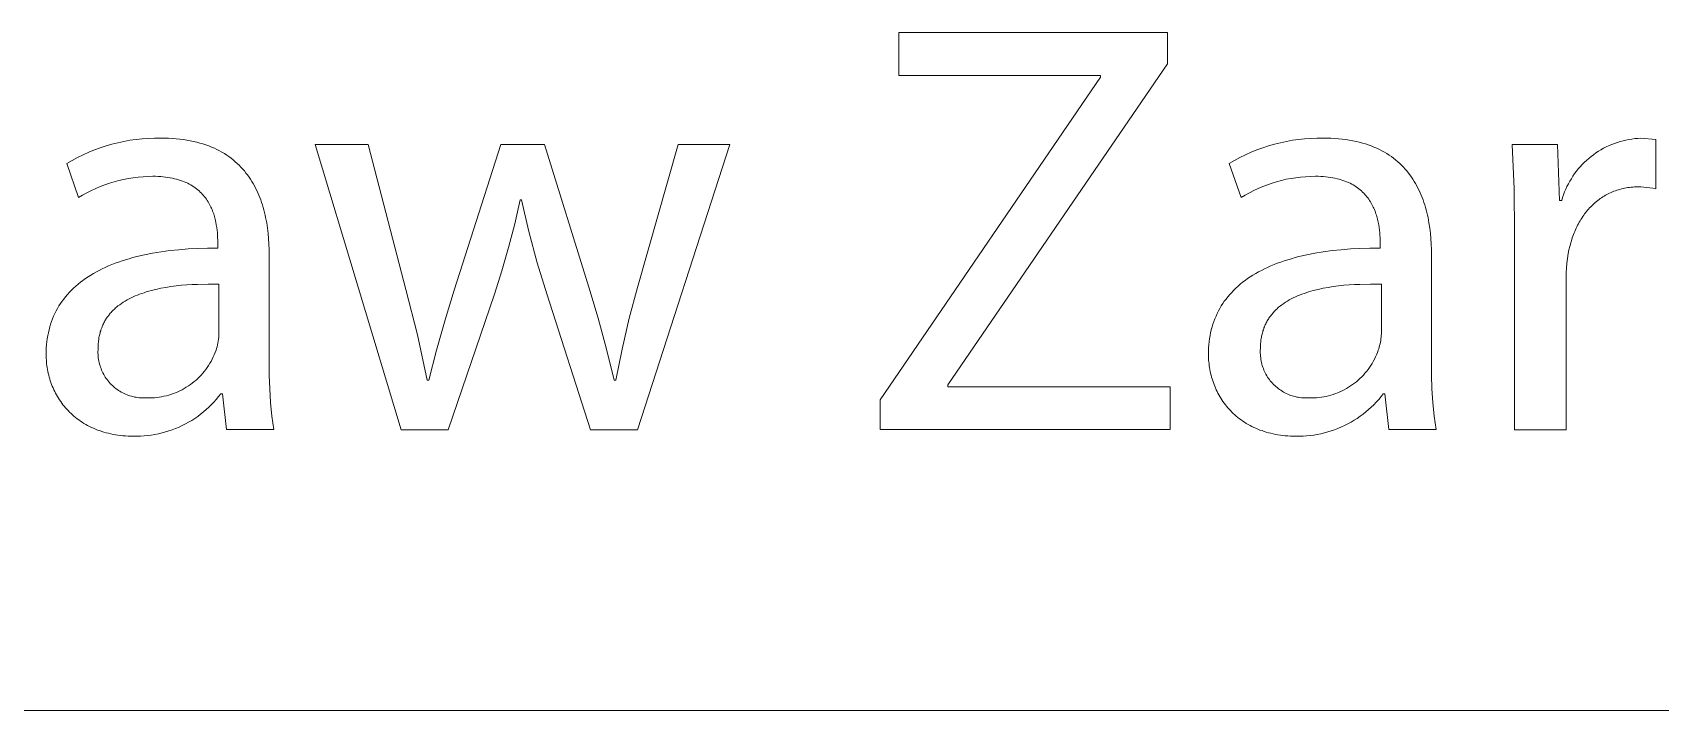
# Model space of a CAD drawing. Header units: millimetres. Extents: x 0 to 4468, y 0 to 3122.
# Drawn here: x 3651.7 to 3775.1, y 0 to 51.4 of the extents above; entities that cross this region are included whole.
import ezdxf

# ---------------------------------------------------------------- set-up
doc = ezdxf.new("R2010")
doc.units = ezdxf.units.MM
doc.header["$MEASUREMENT"] = 0
doc.layers.add('Domyślny', color=7, linetype='Continuous', true_color=0x000000)

msp = doc.modelspace()

# ---------------------------------------------------------------- linework, layer by layer
at = {"layer": 'Domyślny', "color": 18, "lineweight": 15, "true_color": 0x000000}
for p, q in [((3717.36, 48.18), (3717.36, 51.44)), ((3717.36, 51.44), (3737.72, 51.44)), ((3737.72, 51.44), (3737.72, 49.07)), ((3732.66, 48.18), (3717.36, 48.18)), ((3737.72, 49.07), (3721.08, 24.7)), ((3732.66, 48.05), (3732.66, 48.18)), ((3715.93, 23.57), (3732.66, 48.05)), ((3658.58, 43.18), (3659.04, 43.26)), ((3659.04, 43.26), (3659.5, 43.33)), ((3659.5, 43.33), (3659.96, 43.38)), ((3659.96, 43.38), (3660.42, 43.41)), ((3660.42, 43.41), (3660.89, 43.43)), ((3660.89, 43.43), (3661.36, 43.43)), ((3661.36, 43.43), (3661.66, 43.43)), ((3661.66, 43.43), (3661.96, 43.42)), ((3661.96, 43.42), (3662.25, 43.4)), ((3662.25, 43.4), (3662.54, 43.38)), ((3662.54, 43.38), (3662.82, 43.35)), ((3662.82, 43.35), (3663.09, 43.32)), ((3663.09, 43.32), (3663.35, 43.28)), ((3663.35, 43.28), (3663.61, 43.23)), ((3663.61, 43.23), (3663.86, 43.18)), ((3746.75, 43.18), (3747.2, 43.26)), ((3747.2, 43.26), (3747.67, 43.33)), ((3747.67, 43.33), (3748.13, 43.38)), ((3748.13, 43.38), (3748.6, 43.41)), ((3748.6, 43.41), (3749.06, 43.43)), ((3749.06, 43.43), (3749.53, 43.43)), ((3749.53, 43.43), (3749.83, 43.43)), ((3749.83, 43.43), (3750.13, 43.42)), ((3750.13, 43.42), (3750.42, 43.4)), ((3750.42, 43.4), (3750.71, 43.38)), ((3750.71, 43.38), (3750.99, 43.35)), ((3750.99, 43.35), (3751.26, 43.32)), ((3751.26, 43.32), (3751.52, 43.28)), ((3751.52, 43.28), (3751.78, 43.23)), ((3751.78, 43.23), (3752.03, 43.18)), ((3772.07, 43.17), (3772.28, 43.23)), ((3772.28, 43.23), (3772.5, 43.28)), ((3772.5, 43.28), (3772.73, 43.33)), ((3772.73, 43.33), (3772.95, 43.36)), ((3772.95, 43.36), (3773.18, 43.39)), ((3773.18, 43.39), (3773.4, 43.41)), ((3773.4, 43.41), (3773.63, 43.43)), ((3773.63, 43.43), (3774.76, 43.31)), ((3774.76, 43.31), (3774.76, 39.59)), ((3655.07, 41.96), (3655.49, 42.17)), ((3655.49, 42.17), (3655.91, 42.36)), ((3655.91, 42.36), (3656.35, 42.53)), ((3656.35, 42.53), (3656.78, 42.69)), ((3656.78, 42.69), (3657.23, 42.84)), ((3657.23, 42.84), (3657.67, 42.97)), ((3657.67, 42.97), (3658.12, 43.08)), ((3658.12, 43.08), (3658.58, 43.18)), ((3663.86, 43.18), (3664.11, 43.12)), ((3664.11, 43.12), (3664.34, 43.05)), ((3664.34, 43.05), (3664.57, 42.99)), ((3664.57, 42.99), (3664.8, 42.91)), ((3664.8, 42.91), (3665.02, 42.83)), ((3665.02, 42.83), (3665.23, 42.75)), ((3665.23, 42.75), (3665.44, 42.66)), ((3665.44, 42.66), (3665.64, 42.56)), ((3665.64, 42.56), (3665.83, 42.46)), ((3665.83, 42.46), (3666.02, 42.36)), ((3666.02, 42.36), (3666.2, 42.25)), ((3666.2, 42.25), (3666.38, 42.14)), ((3666.38, 42.14), (3666.55, 42.02)), ((3666.55, 42.02), (3666.71, 41.9)), ((3679.61, 21.3), (3673.08, 42.95)), ((3673.08, 42.95), (3677.11, 42.95)), ((3677.11, 42.95), (3679.96, 31.94)), ((3683.64, 31.9), (3687.17, 42.95)), ((3687.17, 42.95), (3690.47, 42.95)), ((3690.47, 42.95), (3693.83, 32.11)), ((3697.54, 32.09), (3700.63, 42.95)), ((3704.53, 42.95), (3697.54, 21.3)), ((3700.63, 42.95), (3704.53, 42.95)), ((3743.23, 41.96), (3743.65, 42.17)), ((3743.65, 42.17), (3744.08, 42.36)), ((3744.08, 42.36), (3744.51, 42.53)), ((3744.51, 42.53), (3744.95, 42.69)), ((3744.95, 42.69), (3745.39, 42.84)), ((3745.39, 42.84), (3745.84, 42.97)), ((3745.84, 42.97), (3746.29, 43.08)), ((3746.29, 43.08), (3746.75, 43.18)), ((3752.03, 43.18), (3752.27, 43.12)), ((3752.27, 43.12), (3752.51, 43.05)), ((3752.51, 43.05), (3752.74, 42.99)), ((3752.74, 42.99), (3752.96, 42.91)), ((3752.96, 42.91), (3753.18, 42.83)), ((3753.18, 42.83), (3753.39, 42.75)), ((3753.39, 42.75), (3753.6, 42.66)), ((3753.6, 42.66), (3753.8, 42.56)), ((3753.8, 42.56), (3753.99, 42.46)), ((3753.99, 42.46), (3754.18, 42.36)), ((3754.18, 42.36), (3754.36, 42.25)), ((3754.36, 42.25), (3754.54, 42.14)), ((3754.54, 42.14), (3754.71, 42.02)), ((3754.71, 42.02), (3754.87, 41.9)), ((3764.02, 39.57), (3763.88, 42.95)), ((3763.88, 42.95), (3767.32, 42.95)), ((3767.32, 42.95), (3767.47, 38.7)), ((3769.69, 41.89), (3769.86, 42.03)), ((3769.86, 42.03), (3770.04, 42.17)), ((3770.04, 42.17), (3770.23, 42.3)), ((3770.23, 42.3), (3770.42, 42.43)), ((3770.42, 42.43), (3770.61, 42.54)), ((3770.61, 42.54), (3770.81, 42.66)), ((3770.81, 42.66), (3771.01, 42.76)), ((3771.01, 42.76), (3771.22, 42.86)), ((3771.22, 42.86), (3771.42, 42.95)), ((3771.42, 42.95), (3771.64, 43.03)), ((3771.64, 43.03), (3771.85, 43.1)), ((3771.85, 43.1), (3772.07, 43.17)), ((3654.26, 41.51), (3654.66, 41.74)), ((3655.14, 38.91), (3654.26, 41.51)), ((3654.66, 41.74), (3655.07, 41.96)), ((3666.71, 41.9), (3666.87, 41.77)), ((3666.87, 41.77), (3667.03, 41.64)), ((3667.03, 41.64), (3667.18, 41.51)), ((3667.18, 41.51), (3667.32, 41.37)), ((3667.32, 41.37), (3667.46, 41.23)), ((3667.46, 41.23), (3667.59, 41.08)), ((3667.59, 41.08), (3667.72, 40.94)), ((3667.72, 40.94), (3667.84, 40.78)), ((3667.84, 40.78), (3667.96, 40.63)), ((3742.42, 41.51), (3742.82, 41.74)), ((3743.31, 38.91), (3742.42, 41.51)), ((3742.82, 41.74), (3743.23, 41.96)), ((3754.87, 41.9), (3755.03, 41.77)), ((3755.03, 41.77), (3755.19, 41.64)), ((3755.19, 41.64), (3755.34, 41.51)), ((3755.34, 41.51), (3755.48, 41.37)), ((3755.48, 41.37), (3755.62, 41.23)), ((3755.62, 41.23), (3755.75, 41.08)), ((3755.75, 41.08), (3755.88, 40.94)), ((3755.88, 40.94), (3756, 40.78)), ((3756, 40.78), (3756.12, 40.63)), ((3768.61, 40.73), (3768.75, 40.91)), ((3768.75, 40.91), (3768.89, 41.09)), ((3768.89, 41.09), (3769.04, 41.26)), ((3769.04, 41.26), (3769.19, 41.42)), ((3769.19, 41.42), (3769.35, 41.59)), ((3769.35, 41.59), (3769.52, 41.74)), ((3769.52, 41.74), (3769.69, 41.89)), ((3656.45, 39.6), (3656.11, 39.45)), ((3656.79, 39.75), (3656.45, 39.6)), ((3657.14, 39.88), (3656.79, 39.75)), ((3657.49, 40), (3657.14, 39.88)), ((3657.84, 40.11), (3657.49, 40)), ((3658.2, 40.21), (3657.84, 40.11)), ((3658.56, 40.29), (3658.2, 40.21)), ((3658.93, 40.36), (3658.56, 40.29)), ((3659.29, 40.42), (3658.93, 40.36)), ((3659.66, 40.47), (3659.29, 40.42)), ((3660.03, 40.5), (3659.66, 40.47)), ((3660.4, 40.52), (3660.03, 40.5)), ((3660.78, 40.53), (3660.4, 40.52)), ((3660.98, 40.53), (3660.78, 40.53)), ((3661.18, 40.52), (3660.98, 40.53)), ((3661.37, 40.51), (3661.18, 40.52)), ((3661.56, 40.49), (3661.37, 40.51)), ((3661.74, 40.47), (3661.56, 40.49)), ((3661.92, 40.45), (3661.74, 40.47)), ((3662.09, 40.42), (3661.92, 40.45)), ((3662.26, 40.39), (3662.09, 40.42)), ((3662.42, 40.35), (3662.26, 40.39)), ((3662.58, 40.31), (3662.42, 40.35)), ((3662.73, 40.27), (3662.58, 40.31)), ((3662.88, 40.22), (3662.73, 40.27)), ((3663.02, 40.17), (3662.88, 40.22)), ((3663.16, 40.12), (3663.02, 40.17)), ((3663.29, 40.06), (3663.16, 40.12)), ((3663.42, 40), (3663.29, 40.06)), ((3663.54, 39.94), (3663.42, 40)), ((3663.66, 39.87), (3663.54, 39.94)), ((3663.77, 39.8), (3663.66, 39.87)), ((3663.88, 39.73), (3663.77, 39.8)), ((3663.99, 39.66), (3663.88, 39.73)), ((3664.09, 39.58), (3663.99, 39.66)), ((3664.19, 39.5), (3664.09, 39.58)), ((3667.96, 40.63), (3668.07, 40.47)), ((3668.07, 40.47), (3668.18, 40.31)), ((3668.18, 40.31), (3668.29, 40.14)), ((3668.29, 40.14), (3668.38, 39.98)), ((3668.38, 39.98), (3668.48, 39.81)), ((3668.48, 39.81), (3668.57, 39.63)), ((3668.57, 39.63), (3668.65, 39.46)), ((3744.62, 39.61), (3744.28, 39.45)), ((3744.96, 39.75), (3744.62, 39.61)), ((3745.31, 39.88), (3744.96, 39.75)), ((3745.66, 40.01), (3745.31, 39.88)), ((3746.01, 40.11), (3745.66, 40.01)), ((3746.37, 40.21), (3746.01, 40.11)), ((3746.73, 40.3), (3746.37, 40.21)), ((3747.1, 40.37), (3746.73, 40.3)), ((3747.47, 40.42), (3747.1, 40.37)), ((3747.83, 40.47), (3747.47, 40.42)), ((3748.2, 40.5), (3747.83, 40.47)), ((3748.58, 40.52), (3748.2, 40.5)), ((3748.95, 40.53), (3748.58, 40.52)), ((3749.15, 40.53), (3748.95, 40.53)), ((3749.35, 40.52), (3749.15, 40.53)), ((3749.54, 40.51), (3749.35, 40.52)), ((3749.73, 40.49), (3749.54, 40.51)), ((3749.91, 40.47), (3749.73, 40.49)), ((3750.09, 40.45), (3749.91, 40.47)), ((3750.26, 40.42), (3750.09, 40.45)), ((3750.43, 40.39), (3750.26, 40.42)), ((3750.59, 40.35), (3750.43, 40.39)), ((3750.74, 40.31), (3750.59, 40.35)), ((3750.9, 40.27), (3750.74, 40.31)), ((3751.04, 40.22), (3750.9, 40.27)), ((3751.18, 40.17), (3751.04, 40.22)), ((3751.32, 40.12), (3751.18, 40.17)), ((3751.45, 40.06), (3751.32, 40.12)), ((3751.58, 40), (3751.45, 40.06)), ((3751.7, 39.94), (3751.58, 40)), ((3751.82, 39.87), (3751.7, 39.94)), ((3751.93, 39.8), (3751.82, 39.87)), ((3752.04, 39.73), (3751.93, 39.8)), ((3752.15, 39.66), (3752.04, 39.73)), ((3752.25, 39.58), (3752.15, 39.66)), ((3752.35, 39.5), (3752.25, 39.58)), ((3756.12, 40.63), (3756.23, 40.47)), ((3756.23, 40.47), (3756.34, 40.31)), ((3756.34, 40.31), (3756.44, 40.14)), ((3756.44, 40.14), (3756.54, 39.98)), ((3756.54, 39.98), (3756.64, 39.81)), ((3756.64, 39.81), (3756.73, 39.63)), ((3756.73, 39.63), (3756.81, 39.46)), ((3764.06, 36.18), (3764.02, 39.57)), ((3767.85, 39.34), (3767.94, 39.55)), ((3767.94, 39.55), (3768.03, 39.76)), ((3768.03, 39.76), (3768.14, 39.96)), ((3768.14, 39.96), (3768.24, 40.16)), ((3768.24, 40.16), (3768.36, 40.35)), ((3768.36, 40.35), (3768.48, 40.54)), ((3768.48, 40.54), (3768.61, 40.73)), ((3771.93, 39.51), (3771.82, 39.47)), ((3772.05, 39.54), (3771.93, 39.51)), ((3772.16, 39.57), (3772.05, 39.54)), ((3772.28, 39.6), (3772.16, 39.57)), ((3772.4, 39.63), (3772.28, 39.6)), ((3772.52, 39.65), (3772.4, 39.63)), ((3772.64, 39.67), (3772.52, 39.65)), ((3772.77, 39.69), (3772.64, 39.67)), ((3772.89, 39.7), (3772.77, 39.69)), ((3773.02, 39.71), (3772.89, 39.7)), ((3773.15, 39.72), (3773.02, 39.71)), ((3773.27, 39.72), (3773.15, 39.72)), ((3773.4, 39.72), (3773.27, 39.72)), ((3773.63, 39.72), (3773.4, 39.72)), ((3773.86, 39.71), (3773.63, 39.72)), ((3774.08, 39.69), (3773.86, 39.71)), ((3774.31, 39.66), (3774.08, 39.69)), ((3774.53, 39.63), (3774.31, 39.66)), ((3774.76, 39.59), (3774.53, 39.63)), ((3655.45, 39.1), (3655.14, 38.91)), ((3655.78, 39.28), (3655.45, 39.1)), ((3656.11, 39.45), (3655.78, 39.28)), ((3664.28, 39.42), (3664.19, 39.5)), ((3664.37, 39.33), (3664.28, 39.42)), ((3664.46, 39.25), (3664.37, 39.33)), ((3664.54, 39.16), (3664.46, 39.25)), ((3664.62, 39.07), (3664.54, 39.16)), ((3664.7, 38.98), (3664.62, 39.07)), ((3664.77, 38.89), (3664.7, 38.98)), ((3664.84, 38.79), (3664.77, 38.89)), ((3664.9, 38.7), (3664.84, 38.79)), ((3664.96, 38.6), (3664.9, 38.7)), ((3665.02, 38.5), (3664.96, 38.6)), ((3665.08, 38.4), (3665.02, 38.5)), ((3665.13, 38.3), (3665.08, 38.4)), ((3665.18, 38.2), (3665.13, 38.3)), ((3668.65, 39.46), (3668.74, 39.28)), ((3668.74, 39.28), (3668.81, 39.1)), ((3668.81, 39.1), (3668.89, 38.92)), ((3668.89, 38.92), (3668.96, 38.74)), ((3668.96, 38.74), (3669.02, 38.55)), ((3669.02, 38.55), (3669.08, 38.36)), ((3669.08, 38.36), (3669.14, 38.17)), ((3688.64, 38.74), (3688.23, 36.93)), ((3688.73, 38.74), (3688.64, 38.74)), ((3689.29, 36.34), (3688.73, 38.74)), ((3743.63, 39.1), (3743.31, 38.91)), ((3743.95, 39.28), (3743.63, 39.1)), ((3744.28, 39.45), (3743.95, 39.28)), ((3752.44, 39.42), (3752.35, 39.5)), ((3752.53, 39.33), (3752.44, 39.42)), ((3752.62, 39.25), (3752.53, 39.33)), ((3752.7, 39.16), (3752.62, 39.25)), ((3752.78, 39.07), (3752.7, 39.16)), ((3752.85, 38.98), (3752.78, 39.07)), ((3752.93, 38.89), (3752.85, 38.98)), ((3752.99, 38.79), (3752.93, 38.89)), ((3753.06, 38.7), (3752.99, 38.79)), ((3753.12, 38.6), (3753.06, 38.7)), ((3753.18, 38.5), (3753.12, 38.6)), ((3753.24, 38.4), (3753.18, 38.5)), ((3753.29, 38.3), (3753.24, 38.4)), ((3753.34, 38.2), (3753.29, 38.3)), ((3756.81, 39.46), (3756.89, 39.28)), ((3756.89, 39.28), (3756.97, 39.1)), ((3756.97, 39.1), (3757.04, 38.92)), ((3757.04, 38.92), (3757.11, 38.74)), ((3757.11, 38.74), (3757.18, 38.55)), ((3757.18, 38.55), (3757.24, 38.36)), ((3757.24, 38.36), (3757.3, 38.17)), ((3767.47, 38.7), (3767.63, 38.7)), ((3767.63, 38.7), (3767.7, 38.91)), ((3767.7, 38.91), (3767.77, 39.13)), ((3767.77, 39.13), (3767.85, 39.34)), ((3769.92, 38.3), (3769.84, 38.22)), ((3770.01, 38.39), (3769.92, 38.3)), ((3770.09, 38.47), (3770.01, 38.39)), ((3770.18, 38.55), (3770.09, 38.47)), ((3770.27, 38.62), (3770.18, 38.55)), ((3770.37, 38.7), (3770.27, 38.62)), ((3770.46, 38.77), (3770.37, 38.7)), ((3770.55, 38.84), (3770.46, 38.77)), ((3770.65, 38.9), (3770.55, 38.84)), ((3770.75, 38.97), (3770.65, 38.9)), ((3770.85, 39.03), (3770.75, 38.97)), ((3770.95, 39.09), (3770.85, 39.03)), ((3771.05, 39.15), (3770.95, 39.09)), ((3771.16, 39.2), (3771.05, 39.15)), ((3771.26, 39.25), (3771.16, 39.2)), ((3771.37, 39.3), (3771.26, 39.25)), ((3771.48, 39.35), (3771.37, 39.3)), ((3771.59, 39.39), (3771.48, 39.35)), ((3771.7, 39.44), (3771.59, 39.39)), ((3771.82, 39.47), (3771.7, 39.44)), ((3665.23, 38.1), (3665.18, 38.2)), ((3665.27, 38), (3665.23, 38.1)), ((3665.31, 37.89), (3665.27, 38)), ((3665.35, 37.79), (3665.31, 37.89)), ((3665.39, 37.69), (3665.35, 37.79)), ((3665.42, 37.58), (3665.39, 37.69)), ((3665.45, 37.48), (3665.42, 37.58)), ((3665.48, 37.37), (3665.45, 37.48)), ((3665.51, 37.27), (3665.48, 37.37)), ((3665.53, 37.16), (3665.51, 37.27)), ((3665.55, 37.06), (3665.53, 37.16)), ((3665.59, 36.85), (3665.55, 37.06)), ((3669.14, 38.17), (3669.19, 37.98)), ((3669.19, 37.98), (3669.24, 37.79)), ((3669.24, 37.79), (3669.29, 37.59)), ((3669.29, 37.59), (3669.33, 37.4)), ((3669.33, 37.4), (3669.37, 37.2)), ((3669.37, 37.2), (3669.41, 37)), ((3753.38, 38.1), (3753.34, 38.2)), ((3753.43, 38), (3753.38, 38.1)), ((3753.47, 37.89), (3753.43, 38)), ((3753.51, 37.79), (3753.47, 37.89)), ((3753.54, 37.69), (3753.51, 37.79)), ((3753.58, 37.58), (3753.54, 37.69)), ((3753.61, 37.48), (3753.58, 37.58)), ((3753.64, 37.37), (3753.61, 37.48)), ((3753.66, 37.27), (3753.64, 37.37)), ((3753.69, 37.16), (3753.66, 37.27)), ((3753.71, 37.06), (3753.69, 37.16)), ((3753.75, 36.85), (3753.71, 37.06)), ((3757.3, 38.17), (3757.35, 37.98)), ((3757.35, 37.98), (3757.4, 37.79)), ((3757.4, 37.79), (3757.45, 37.59)), ((3757.45, 37.59), (3757.49, 37.4)), ((3757.49, 37.4), (3757.53, 37.2)), ((3757.53, 37.2), (3757.56, 37)), ((3768.96, 37.04), (3768.9, 36.93)), ((3769.02, 37.15), (3768.96, 37.04)), ((3769.09, 37.26), (3769.02, 37.15)), ((3769.16, 37.36), (3769.09, 37.26)), ((3769.22, 37.47), (3769.16, 37.36)), ((3769.3, 37.57), (3769.22, 37.47)), ((3769.37, 37.67), (3769.3, 37.57)), ((3769.44, 37.76), (3769.37, 37.67)), ((3769.52, 37.86), (3769.44, 37.76)), ((3769.59, 37.95), (3769.52, 37.86)), ((3769.67, 38.04), (3769.59, 37.95)), ((3769.75, 38.13), (3769.67, 38.04)), ((3769.84, 38.22), (3769.75, 38.13)), ((3665.63, 36.65), (3665.59, 36.85)), ((3665.65, 36.45), (3665.63, 36.65)), ((3665.67, 36.25), (3665.65, 36.45)), ((3665.68, 36.06), (3665.67, 36.25)), ((3665.69, 35.87), (3665.68, 36.06)), ((3665.7, 35.69), (3665.69, 35.87)), ((3669.41, 37), (3669.47, 36.6)), ((3669.47, 36.6), (3669.52, 36.2)), ((3669.52, 36.2), (3669.55, 35.8)), ((3688.23, 36.93), (3687.76, 35.13)), ((3689.93, 33.97), (3689.29, 36.34)), ((3753.78, 36.65), (3753.75, 36.85)), ((3753.81, 36.45), (3753.78, 36.65)), ((3753.83, 36.25), (3753.81, 36.45)), ((3753.84, 36.06), (3753.83, 36.25)), ((3753.85, 35.87), (3753.84, 36.06)), ((3753.86, 35.69), (3753.85, 35.87)), ((3757.56, 37), (3757.62, 36.6)), ((3757.62, 36.6), (3757.67, 36.2)), ((3757.67, 36.2), (3757.71, 35.8)), ((3764.06, 21.3), (3764.06, 36.18)), ((3768.43, 35.86), (3768.39, 35.73)), ((3768.48, 35.98), (3768.43, 35.86)), ((3768.52, 36.11), (3768.48, 35.98)), ((3768.57, 36.23), (3768.52, 36.11)), ((3768.62, 36.35), (3768.57, 36.23)), ((3768.67, 36.47), (3768.62, 36.35)), ((3768.73, 36.59), (3768.67, 36.47)), ((3768.78, 36.7), (3768.73, 36.59)), ((3768.84, 36.82), (3768.78, 36.7)), ((3768.9, 36.93), (3768.84, 36.82)), ((3659.55, 34.44), (3660.14, 34.57)), ((3660.14, 34.57), (3660.76, 34.69)), ((3660.76, 34.69), (3661.4, 34.8)), ((3661.4, 34.8), (3662.06, 34.89)), ((3662.06, 34.89), (3662.74, 34.96)), ((3662.74, 34.96), (3663.45, 35.02)), ((3663.45, 35.02), (3664.18, 35.06)), ((3664.18, 35.06), (3664.93, 35.08)), ((3664.93, 35.08), (3665.7, 35.08)), ((3665.7, 35.52), (3665.7, 35.69)), ((3665.7, 35.08), (3665.7, 35.52)), ((3669.55, 35.8), (3669.58, 35.39)), ((3669.58, 35.39), (3669.59, 34.98)), ((3669.59, 34.98), (3669.6, 34.58)), ((3669.6, 34.58), (3669.6, 26.47)), ((3687.76, 35.13), (3687.24, 33.35)), ((3747.7, 34.44), (3748.3, 34.57)), ((3748.3, 34.57), (3748.91, 34.69)), ((3748.91, 34.69), (3749.55, 34.8)), ((3749.55, 34.8), (3750.21, 34.89)), ((3750.21, 34.89), (3750.9, 34.96)), ((3750.9, 34.96), (3751.6, 35.02)), ((3751.6, 35.02), (3752.33, 35.06)), ((3752.33, 35.06), (3753.08, 35.08)), ((3753.08, 35.08), (3753.86, 35.08)), ((3753.86, 35.52), (3753.86, 35.69)), ((3753.86, 35.08), (3753.86, 35.52)), ((3757.71, 35.8), (3757.74, 35.39)), ((3757.74, 35.39), (3757.75, 34.98)), ((3757.75, 34.98), (3757.76, 34.58)), ((3757.76, 34.58), (3757.76, 26.47)), ((3768.12, 34.66), (3768.07, 34.3)), ((3768.18, 34.94), (3768.12, 34.66)), ((3768.24, 35.21), (3768.18, 34.94)), ((3768.31, 35.47), (3768.24, 35.21)), ((3768.39, 35.73), (3768.31, 35.47)), ((3656.49, 33.28), (3656.71, 33.39)), ((3656.71, 33.39), (3656.94, 33.51)), ((3656.94, 33.51), (3657.17, 33.62)), ((3657.17, 33.62), (3657.41, 33.73)), ((3657.41, 33.73), (3657.66, 33.83)), ((3657.66, 33.83), (3657.91, 33.93)), ((3657.91, 33.93), (3658.17, 34.02)), ((3658.17, 34.02), (3658.44, 34.11)), ((3658.44, 34.11), (3658.71, 34.2)), ((3658.71, 34.2), (3658.98, 34.28)), ((3658.98, 34.28), (3659.26, 34.36)), ((3659.26, 34.36), (3659.55, 34.44)), ((3687.24, 33.35), (3686.68, 31.58)), ((3690.65, 31.61), (3689.93, 33.97)), ((3744.64, 33.28), (3744.86, 33.39)), ((3744.86, 33.39), (3745.09, 33.51)), ((3745.09, 33.51), (3745.32, 33.62)), ((3745.32, 33.62), (3745.56, 33.73)), ((3745.56, 33.73), (3745.81, 33.83)), ((3745.81, 33.83), (3746.06, 33.93)), ((3746.06, 33.93), (3746.32, 34.02)), ((3746.32, 34.02), (3746.59, 34.11)), ((3746.59, 34.11), (3746.86, 34.2)), ((3746.86, 34.2), (3747.13, 34.28)), ((3747.13, 34.28), (3747.41, 34.36)), ((3747.41, 34.36), (3747.7, 34.44)), ((3767.99, 33.57), (3767.97, 33.2)), ((3768.03, 33.94), (3767.99, 33.57)), ((3768.07, 34.3), (3768.03, 33.94)), ((3654.76, 32.04), (3654.93, 32.19)), ((3654.93, 32.19), (3655.1, 32.34)), ((3655.1, 32.34), (3655.28, 32.49)), ((3655.28, 32.49), (3655.47, 32.63)), ((3655.47, 32.63), (3655.66, 32.77)), ((3655.66, 32.77), (3655.86, 32.9)), ((3655.86, 32.9), (3656.06, 33.03)), ((3656.06, 33.03), (3656.27, 33.15)), ((3656.27, 33.15), (3656.49, 33.28)), ((3661.76, 32.1), (3661.38, 32.03)), ((3662.15, 32.16), (3661.76, 32.1)), ((3662.55, 32.21), (3662.15, 32.16)), ((3662.95, 32.26), (3662.55, 32.21)), ((3663.35, 32.29), (3662.95, 32.26)), ((3663.76, 32.32), (3663.35, 32.29)), ((3664.17, 32.33), (3663.76, 32.32)), ((3664.98, 32.35), (3664.17, 32.33)), ((3665.79, 32.35), (3664.98, 32.35)), ((3665.79, 28.58), (3665.79, 32.35)), ((3693.83, 32.11), (3694.54, 29.77)), ((3742.91, 32.04), (3743.08, 32.19)), ((3743.08, 32.19), (3743.25, 32.34)), ((3743.25, 32.34), (3743.43, 32.49)), ((3743.43, 32.49), (3743.62, 32.63)), ((3743.62, 32.63), (3743.81, 32.77)), ((3743.81, 32.77), (3744.01, 32.9)), ((3744.01, 32.9), (3744.21, 33.03)), ((3744.21, 33.03), (3744.42, 33.15)), ((3744.42, 33.15), (3744.64, 33.28)), ((3749.92, 32.1), (3749.53, 32.03)), ((3750.3, 32.16), (3749.92, 32.1)), ((3750.7, 32.21), (3750.3, 32.16)), ((3751.1, 32.26), (3750.7, 32.21)), ((3751.5, 32.29), (3751.1, 32.26)), ((3751.91, 32.32), (3751.5, 32.29)), ((3752.32, 32.33), (3751.91, 32.32)), ((3753.13, 32.35), (3752.32, 32.33)), ((3753.95, 32.35), (3753.13, 32.35)), ((3753.95, 28.58), (3753.95, 32.35)), ((3767.97, 33.2), (3767.96, 32.83)), ((3767.96, 32.83), (3767.96, 21.3)), ((3653.65, 30.69), (3653.77, 30.87)), ((3653.77, 30.87), (3653.89, 31.05)), ((3653.89, 31.05), (3654.02, 31.22)), ((3654.02, 31.22), (3654.15, 31.39)), ((3654.15, 31.39), (3654.3, 31.56)), ((3654.3, 31.56), (3654.44, 31.72)), ((3654.44, 31.72), (3654.6, 31.88)), ((3654.6, 31.88), (3654.76, 32.04)), ((3658.39, 30.88), (3658.26, 30.79)), ((3658.53, 30.98), (3658.39, 30.88)), ((3658.67, 31.06), (3658.53, 30.98)), ((3658.82, 31.15), (3658.67, 31.06)), ((3658.97, 31.23), (3658.82, 31.15)), ((3659.12, 31.31), (3658.97, 31.23)), ((3659.28, 31.38), (3659.12, 31.31)), ((3659.44, 31.45), (3659.28, 31.38)), ((3659.6, 31.52), (3659.44, 31.45)), ((3659.77, 31.58), (3659.6, 31.52)), ((3659.93, 31.64), (3659.77, 31.58)), ((3660.11, 31.7), (3659.93, 31.64)), ((3660.28, 31.76), (3660.11, 31.7)), ((3660.46, 31.81), (3660.28, 31.76)), ((3660.64, 31.86), (3660.46, 31.81)), ((3661.01, 31.95), (3660.64, 31.86)), ((3661.38, 32.03), (3661.01, 31.95)), ((3679.96, 31.94), (3680.84, 28.51)), ((3682.94, 29.63), (3683.64, 31.9)), ((3686.68, 31.58), (3683.18, 21.3)), ((3693.97, 21.3), (3690.65, 31.61)), ((3696.91, 29.76), (3697.54, 32.09)), ((3741.81, 30.69), (3741.92, 30.87)), ((3741.92, 30.87), (3742.04, 31.05)), ((3742.04, 31.05), (3742.17, 31.22)), ((3742.17, 31.22), (3742.31, 31.39)), ((3742.31, 31.39), (3742.45, 31.56)), ((3742.45, 31.56), (3742.6, 31.72)), ((3742.6, 31.72), (3742.75, 31.88)), ((3742.75, 31.88), (3742.91, 32.04)), ((3746.55, 30.88), (3746.41, 30.79)), ((3746.68, 30.98), (3746.55, 30.88)), ((3746.83, 31.06), (3746.68, 30.98)), ((3746.97, 31.15), (3746.83, 31.06)), ((3747.12, 31.23), (3746.97, 31.15)), ((3747.27, 31.31), (3747.12, 31.23)), ((3747.43, 31.38), (3747.27, 31.31)), ((3747.59, 31.45), (3747.43, 31.38)), ((3747.75, 31.52), (3747.59, 31.45)), ((3747.92, 31.58), (3747.75, 31.52)), ((3748.09, 31.64), (3747.92, 31.58)), ((3748.26, 31.7), (3748.09, 31.64)), ((3748.43, 31.76), (3748.26, 31.7)), ((3748.61, 31.81), (3748.43, 31.76)), ((3748.79, 31.86), (3748.61, 31.81)), ((3749.16, 31.95), (3748.79, 31.86)), ((3749.53, 32.03), (3749.16, 31.95)), ((3653.09, 29.51), (3653.17, 29.72)), ((3653.17, 29.72), (3653.25, 29.92)), ((3653.25, 29.92), (3653.34, 30.12)), ((3653.34, 30.12), (3653.44, 30.31)), ((3653.44, 30.31), (3653.54, 30.5)), ((3653.54, 30.5), (3653.65, 30.69)), ((3657.22, 29.69), (3657.18, 29.63)), ((3657.27, 29.76), (3657.22, 29.69)), ((3657.31, 29.83), (3657.27, 29.76)), ((3657.36, 29.89), (3657.31, 29.83)), ((3657.4, 29.95), (3657.36, 29.89)), ((3657.45, 30.02), (3657.4, 29.95)), ((3657.5, 30.08), (3657.45, 30.02)), ((3657.55, 30.14), (3657.5, 30.08)), ((3657.61, 30.2), (3657.55, 30.14)), ((3657.66, 30.26), (3657.61, 30.2)), ((3657.71, 30.31), (3657.66, 30.26)), ((3657.77, 30.37), (3657.71, 30.31)), ((3657.83, 30.43), (3657.77, 30.37)), ((3657.89, 30.48), (3657.83, 30.43)), ((3657.95, 30.54), (3657.89, 30.48)), ((3658.01, 30.59), (3657.95, 30.54)), ((3658.07, 30.64), (3658.01, 30.59)), ((3658.13, 30.69), (3658.07, 30.64)), ((3658.26, 30.79), (3658.13, 30.69)), ((3694.54, 29.77), (3695.19, 27.42)), ((3696.36, 27.42), (3696.91, 29.76)), ((3741.25, 29.51), (3741.32, 29.72)), ((3741.32, 29.72), (3741.41, 29.92)), ((3741.41, 29.92), (3741.5, 30.12)), ((3741.5, 30.12), (3741.59, 30.31)), ((3741.59, 30.31), (3741.7, 30.5)), ((3741.7, 30.5), (3741.81, 30.69)), ((3745.38, 29.69), (3745.34, 29.63)), ((3745.42, 29.76), (3745.38, 29.69)), ((3745.47, 29.83), (3745.42, 29.76)), ((3745.51, 29.89), (3745.47, 29.83)), ((3745.56, 29.95), (3745.51, 29.89)), ((3745.61, 30.02), (3745.56, 29.95)), ((3745.66, 30.08), (3745.61, 30.02)), ((3745.71, 30.14), (3745.66, 30.08)), ((3745.76, 30.2), (3745.71, 30.14)), ((3745.81, 30.26), (3745.76, 30.2)), ((3745.87, 30.31), (3745.81, 30.26)), ((3745.93, 30.37), (3745.87, 30.31)), ((3745.98, 30.43), (3745.93, 30.37)), ((3746.04, 30.48), (3745.98, 30.43)), ((3746.1, 30.54), (3746.04, 30.48)), ((3746.16, 30.59), (3746.1, 30.54)), ((3746.22, 30.64), (3746.16, 30.59)), ((3746.29, 30.69), (3746.22, 30.64)), ((3746.41, 30.79), (3746.29, 30.69)), ((3652.77, 28.21), (3652.8, 28.44)), ((3652.8, 28.44), (3652.85, 28.66)), ((3652.85, 28.66), (3652.9, 28.88)), ((3652.9, 28.88), (3652.96, 29.1)), ((3652.96, 29.1), (3653.02, 29.31)), ((3653.02, 29.31), (3653.09, 29.51)), ((3656.73, 28.48), (3656.71, 28.39)), ((3656.75, 28.56), (3656.73, 28.48)), ((3656.77, 28.64), (3656.75, 28.56)), ((3656.79, 28.73), (3656.77, 28.64)), ((3656.82, 28.81), (3656.79, 28.73)), ((3656.84, 28.89), (3656.82, 28.81)), ((3656.87, 28.97), (3656.84, 28.89)), ((3656.9, 29.04), (3656.87, 28.97)), ((3656.93, 29.12), (3656.9, 29.04)), ((3656.96, 29.2), (3656.93, 29.12)), ((3656.99, 29.27), (3656.96, 29.2)), ((3657.03, 29.34), (3656.99, 29.27)), ((3657.06, 29.42), (3657.03, 29.34)), ((3657.1, 29.49), (3657.06, 29.42)), ((3657.14, 29.56), (3657.1, 29.49)), ((3657.18, 29.63), (3657.14, 29.56)), ((3665.77, 28.3), (3665.78, 28.44)), ((3665.78, 28.44), (3665.79, 28.58)), ((3680.84, 28.51), (3681.59, 25.05)), ((3682.3, 27.35), (3682.94, 29.63)), ((3740.92, 28.21), (3740.96, 28.44)), ((3740.96, 28.44), (3741, 28.66)), ((3741, 28.66), (3741.05, 28.88)), ((3741.05, 28.88), (3741.11, 29.1)), ((3741.11, 29.1), (3741.18, 29.31)), ((3741.18, 29.31), (3741.25, 29.51)), ((3744.89, 28.48), (3744.87, 28.39)), ((3744.9, 28.56), (3744.89, 28.48)), ((3744.93, 28.64), (3744.9, 28.56)), ((3744.95, 28.73), (3744.93, 28.64)), ((3744.97, 28.81), (3744.95, 28.73)), ((3745, 28.89), (3744.97, 28.81)), ((3745.03, 28.97), (3745, 28.89)), ((3745.05, 29.04), (3745.03, 28.97)), ((3745.08, 29.12), (3745.05, 29.04)), ((3745.12, 29.2), (3745.08, 29.12)), ((3745.15, 29.27), (3745.12, 29.2)), ((3745.18, 29.34), (3745.15, 29.27)), ((3745.22, 29.42), (3745.18, 29.34)), ((3745.26, 29.49), (3745.22, 29.42)), ((3745.3, 29.56), (3745.26, 29.49)), ((3745.34, 29.63), (3745.3, 29.56)), ((3753.93, 28.33), (3753.94, 28.45)), ((3753.94, 28.45), (3753.95, 28.58)), ((3652.68, 27.28), (3652.69, 27.52)), ((3652.68, 27.03), (3652.68, 27.28)), ((3652.69, 27.52), (3652.71, 27.75)), ((3652.71, 27.75), (3652.74, 27.99)), ((3652.74, 27.99), (3652.77, 28.21)), ((3656.62, 27.35), (3656.61, 27.23)), ((3656.61, 27.23), (3656.61, 27.11)), ((3656.63, 27.66), (3656.62, 27.56)), ((3656.62, 27.56), (3656.62, 27.47)), ((3656.62, 27.47), (3656.62, 27.35)), ((3656.64, 27.85), (3656.63, 27.76)), ((3656.63, 27.76), (3656.63, 27.66)), ((3656.65, 27.94), (3656.64, 27.85)), ((3656.66, 28.04), (3656.65, 27.94)), ((3656.67, 28.13), (3656.66, 28.04)), ((3656.68, 28.22), (3656.67, 28.13)), ((3656.69, 28.3), (3656.68, 28.22)), ((3656.71, 28.39), (3656.69, 28.3)), ((3665.5, 27.16), (3665.57, 27.33)), ((3665.57, 27.33), (3665.61, 27.47)), ((3665.61, 27.47), (3665.65, 27.6)), ((3665.65, 27.6), (3665.68, 27.74)), ((3665.68, 27.74), (3665.71, 27.88)), ((3665.71, 27.88), (3665.74, 28.02)), ((3665.74, 28.02), (3665.76, 28.16)), ((3665.76, 28.16), (3665.77, 28.3)), ((3681.72, 25.05), (3682.3, 27.35)), ((3695.19, 27.42), (3695.77, 25.05)), ((3695.89, 25.05), (3696.36, 27.42)), ((3740.84, 27.28), (3740.85, 27.52)), ((3740.84, 27.03), (3740.84, 27.28)), ((3740.85, 27.52), (3740.87, 27.75)), ((3740.87, 27.75), (3740.89, 27.99)), ((3740.89, 27.99), (3740.92, 28.21)), ((3744.78, 27.47), (3744.77, 27.35)), ((3744.77, 27.35), (3744.77, 27.23)), ((3744.77, 27.23), (3744.77, 27.11)), ((3744.79, 27.76), (3744.78, 27.66)), ((3744.78, 27.66), (3744.78, 27.56)), ((3744.78, 27.56), (3744.78, 27.47)), ((3744.8, 27.94), (3744.79, 27.85)), ((3744.79, 27.85), (3744.79, 27.76)), ((3744.81, 28.04), (3744.8, 27.94)), ((3744.82, 28.13), (3744.81, 28.04)), ((3744.84, 28.22), (3744.82, 28.13)), ((3744.85, 28.3), (3744.84, 28.22)), ((3744.87, 28.39), (3744.85, 28.3)), ((3753.65, 27.16), (3753.71, 27.33)), ((3753.71, 27.33), (3753.75, 27.45)), ((3753.75, 27.45), (3753.79, 27.57)), ((3753.79, 27.57), (3753.82, 27.7)), ((3753.82, 27.7), (3753.85, 27.82)), ((3753.85, 27.82), (3753.88, 27.95)), ((3753.88, 27.95), (3753.9, 28.07)), ((3753.9, 28.07), (3753.92, 28.2)), ((3753.92, 28.2), (3753.93, 28.33)), ((3652.68, 26.89), (3652.68, 27.03)), ((3652.69, 26.74), (3652.68, 26.89)), ((3652.7, 26.59), (3652.69, 26.74)), ((3652.71, 26.45), (3652.7, 26.59)), ((3652.72, 26.3), (3652.71, 26.45)), ((3652.74, 26.16), (3652.72, 26.3)), ((3652.76, 26.01), (3652.74, 26.16)), ((3652.79, 25.87), (3652.76, 26.01)), ((3656.61, 27.11), (3656.62, 26.99)), ((3656.62, 26.99), (3656.63, 26.87)), ((3656.63, 26.87), (3656.64, 26.75)), ((3656.64, 26.75), (3656.66, 26.63)), ((3656.66, 26.63), (3656.68, 26.51)), ((3656.68, 26.51), (3656.7, 26.39)), ((3656.7, 26.39), (3656.73, 26.28)), ((3656.73, 26.28), (3656.77, 26.16)), ((3656.77, 26.16), (3656.8, 26.05)), ((3656.8, 26.05), (3656.85, 25.94)), ((3656.85, 25.94), (3656.89, 25.82)), ((3664.79, 25.88), (3664.9, 26.03)), ((3664.9, 26.03), (3665, 26.18)), ((3665, 26.18), (3665.1, 26.34)), ((3665.1, 26.34), (3665.19, 26.49)), ((3665.19, 26.49), (3665.28, 26.66)), ((3665.28, 26.66), (3665.36, 26.82)), ((3665.36, 26.82), (3665.43, 26.99)), ((3665.43, 26.99), (3665.5, 27.16)), ((3669.6, 26.47), (3669.6, 25.43)), ((3740.84, 26.89), (3740.84, 27.03)), ((3740.84, 26.74), (3740.84, 26.89)), ((3740.85, 26.59), (3740.84, 26.74)), ((3740.86, 26.45), (3740.85, 26.59)), ((3740.88, 26.3), (3740.86, 26.45)), ((3740.9, 26.16), (3740.88, 26.3)), ((3740.92, 26.01), (3740.9, 26.16)), ((3740.94, 25.87), (3740.92, 26.01)), ((3744.77, 27.11), (3744.78, 26.99)), ((3744.78, 26.99), (3744.78, 26.87)), ((3744.78, 26.87), (3744.8, 26.75)), ((3744.8, 26.75), (3744.81, 26.63)), ((3744.81, 26.63), (3744.83, 26.51)), ((3744.83, 26.51), (3744.86, 26.4)), ((3744.86, 26.4), (3744.89, 26.28)), ((3744.89, 26.28), (3744.92, 26.17)), ((3744.92, 26.17), (3744.96, 26.05)), ((3744.96, 26.05), (3745, 25.94)), ((3745, 25.94), (3745.04, 25.83)), ((3752.94, 25.87), (3753.05, 26.02)), ((3753.05, 26.02), (3753.15, 26.18)), ((3753.15, 26.18), (3753.25, 26.33)), ((3753.25, 26.33), (3753.34, 26.49)), ((3753.34, 26.49), (3753.42, 26.66)), ((3753.42, 26.66), (3753.5, 26.82)), ((3753.5, 26.82), (3753.58, 26.99)), ((3753.58, 26.99), (3753.65, 27.16)), ((3757.76, 26.47), (3757.76, 25.43)), ((3652.81, 25.72), (3652.79, 25.87)), ((3652.84, 25.58), (3652.81, 25.72)), ((3652.88, 25.44), (3652.84, 25.58)), ((3652.92, 25.29), (3652.88, 25.44)), ((3652.96, 25.15), (3652.92, 25.29)), ((3653, 25.01), (3652.96, 25.15)), ((3653.05, 24.88), (3653, 25.01)), ((3653.1, 24.74), (3653.05, 24.88)), ((3653.15, 24.6), (3653.1, 24.74)), ((3656.89, 25.82), (3656.94, 25.71)), ((3656.94, 25.71), (3656.99, 25.61)), ((3656.99, 25.61), (3657.05, 25.5)), ((3657.05, 25.5), (3657.11, 25.4)), ((3657.11, 25.4), (3657.17, 25.3)), ((3657.17, 25.3), (3657.24, 25.2)), ((3657.24, 25.2), (3657.31, 25.1)), ((3657.31, 25.1), (3657.38, 25)), ((3657.38, 25), (3657.46, 24.91)), ((3657.46, 24.91), (3657.54, 24.82)), ((3657.54, 24.82), (3657.62, 24.74)), ((3657.62, 24.74), (3657.71, 24.65)), ((3663.47, 24.62), (3663.62, 24.73)), ((3663.62, 24.73), (3663.77, 24.84)), ((3663.77, 24.84), (3663.91, 24.95)), ((3663.91, 24.95), (3664.05, 25.07)), ((3664.05, 25.07), (3664.18, 25.19)), ((3664.18, 25.19), (3664.32, 25.32)), ((3664.32, 25.32), (3664.44, 25.45)), ((3664.44, 25.45), (3664.56, 25.59)), ((3664.56, 25.59), (3664.68, 25.73)), ((3664.68, 25.73), (3664.79, 25.88)), ((3669.6, 25.43), (3669.64, 24.4)), ((3681.59, 25.05), (3681.72, 25.05)), ((3695.77, 25.05), (3695.89, 25.05)), ((3721.08, 24.7), (3721.08, 24.55)), ((3740.97, 25.72), (3740.94, 25.87)), ((3741, 25.58), (3740.97, 25.72)), ((3741.04, 25.44), (3741, 25.58)), ((3741.07, 25.29), (3741.04, 25.44)), ((3741.11, 25.15), (3741.07, 25.29)), ((3741.16, 25.01), (3741.11, 25.15)), ((3741.21, 24.88), (3741.16, 25.01)), ((3741.26, 24.74), (3741.21, 24.88)), ((3741.31, 24.6), (3741.26, 24.74)), ((3745.04, 25.83), (3745.09, 25.72)), ((3745.09, 25.72), (3745.15, 25.61)), ((3745.15, 25.61), (3745.2, 25.51)), ((3745.2, 25.51), (3745.26, 25.4)), ((3745.26, 25.4), (3745.32, 25.3)), ((3745.32, 25.3), (3745.39, 25.2)), ((3745.39, 25.2), (3745.46, 25.1)), ((3745.46, 25.1), (3745.53, 25.01)), ((3745.53, 25.01), (3745.61, 24.92)), ((3745.61, 24.92), (3745.69, 24.83)), ((3745.69, 24.83), (3745.77, 24.74)), ((3745.77, 24.74), (3745.86, 24.66)), ((3751.61, 24.62), (3751.77, 24.72)), ((3751.77, 24.72), (3751.91, 24.83)), ((3751.91, 24.83), (3752.06, 24.94)), ((3752.06, 24.94), (3752.2, 25.06)), ((3752.2, 25.06), (3752.33, 25.19)), ((3752.33, 25.19), (3752.46, 25.32)), ((3752.46, 25.32), (3752.59, 25.45)), ((3752.59, 25.45), (3752.71, 25.59)), ((3752.71, 25.59), (3752.83, 25.73)), ((3752.83, 25.73), (3752.94, 25.87)), ((3757.76, 25.43), (3757.79, 24.4)), ((3653.21, 24.47), (3653.15, 24.6)), ((3653.27, 24.33), (3653.21, 24.47)), ((3653.34, 24.2), (3653.27, 24.33)), ((3653.4, 24.07), (3653.34, 24.2)), ((3653.47, 23.94), (3653.4, 24.07)), ((3653.55, 23.81), (3653.47, 23.94)), ((3653.62, 23.69), (3653.55, 23.81)), ((3653.7, 23.56), (3653.62, 23.69)), ((3653.79, 23.44), (3653.7, 23.56)), ((3657.71, 24.65), (3657.8, 24.57)), ((3657.8, 24.57), (3657.89, 24.49)), ((3657.89, 24.49), (3657.98, 24.42)), ((3657.98, 24.42), (3658.08, 24.35)), ((3658.08, 24.35), (3658.18, 24.28)), ((3658.18, 24.28), (3658.28, 24.22)), ((3658.28, 24.22), (3658.38, 24.16)), ((3658.38, 24.16), (3658.49, 24.1)), ((3658.49, 24.1), (3658.6, 24.05)), ((3658.6, 24.05), (3658.7, 24)), ((3658.7, 24), (3658.82, 23.95)), ((3658.82, 23.95), (3658.93, 23.91)), ((3658.93, 23.91), (3659.04, 23.87)), ((3659.04, 23.87), (3659.16, 23.84)), ((3659.16, 23.84), (3659.27, 23.81)), ((3659.27, 23.81), (3659.39, 23.78)), ((3659.39, 23.78), (3659.51, 23.76)), ((3659.51, 23.76), (3659.63, 23.74)), ((3659.63, 23.74), (3659.74, 23.72)), ((3659.74, 23.72), (3659.86, 23.71)), ((3659.86, 23.71), (3659.98, 23.71)), ((3659.98, 23.71), (3660.1, 23.71)), ((3660.1, 23.71), (3660.22, 23.71)), ((3660.22, 23.71), (3660.34, 23.72)), ((3660.34, 23.72), (3660.53, 23.71)), ((3660.53, 23.71), (3660.71, 23.72)), ((3660.71, 23.72), (3660.89, 23.73)), ((3660.89, 23.73), (3661.08, 23.75)), ((3661.08, 23.75), (3661.26, 23.77)), ((3661.26, 23.77), (3661.44, 23.8)), ((3661.44, 23.8), (3661.62, 23.84)), ((3661.62, 23.84), (3661.8, 23.88)), ((3661.8, 23.88), (3661.98, 23.93)), ((3661.98, 23.93), (3662.15, 23.98)), ((3662.15, 23.98), (3662.32, 24.04)), ((3662.32, 24.04), (3662.5, 24.11)), ((3662.5, 24.11), (3662.67, 24.18)), ((3662.67, 24.18), (3662.83, 24.26)), ((3662.83, 24.26), (3663, 24.34)), ((3663, 24.34), (3663.16, 24.43)), ((3663.16, 24.43), (3663.31, 24.52)), ((3663.31, 24.52), (3663.47, 24.62)), ((3665.58, 23.6), (3665.4, 23.4)), ((3665.76, 23.81), (3665.58, 23.6)), ((3665.92, 24.03), (3665.76, 23.81)), ((3666.07, 24.03), (3665.92, 24.03)), ((3666.37, 21.31), (3666.07, 24.03)), ((3669.64, 24.4), (3669.71, 23.36)), ((3715.93, 21.31), (3715.93, 23.57)), ((3721.08, 24.55), (3737.94, 24.55)), ((3737.94, 24.55), (3737.94, 21.31)), ((3741.37, 24.47), (3741.31, 24.6)), ((3741.43, 24.33), (3741.37, 24.47)), ((3741.49, 24.2), (3741.43, 24.33)), ((3741.56, 24.07), (3741.49, 24.2)), ((3741.63, 23.94), (3741.56, 24.07)), ((3741.7, 23.81), (3741.63, 23.94)), ((3741.78, 23.69), (3741.7, 23.81)), ((3741.86, 23.56), (3741.78, 23.69)), ((3741.94, 23.44), (3741.86, 23.56)), ((3745.86, 24.66), (3745.95, 24.58)), ((3745.95, 24.58), (3746.04, 24.5)), ((3746.04, 24.5), (3746.13, 24.42)), ((3746.13, 24.42), (3746.23, 24.35)), ((3746.23, 24.35), (3746.33, 24.29)), ((3746.33, 24.29), (3746.43, 24.22)), ((3746.43, 24.22), (3746.53, 24.16)), ((3746.53, 24.16), (3746.64, 24.1)), ((3746.64, 24.1), (3746.74, 24.05)), ((3746.74, 24.05), (3746.85, 24)), ((3746.85, 24), (3746.96, 23.95)), ((3746.96, 23.95), (3747.07, 23.91)), ((3747.07, 23.91), (3747.19, 23.87)), ((3747.19, 23.87), (3747.3, 23.84)), ((3747.3, 23.84), (3747.42, 23.81)), ((3747.42, 23.81), (3747.53, 23.78)), ((3747.53, 23.78), (3747.65, 23.76)), ((3747.65, 23.76), (3747.77, 23.74)), ((3747.77, 23.74), (3747.89, 23.73)), ((3747.89, 23.73), (3748.01, 23.72)), ((3748.01, 23.72), (3748.13, 23.71)), ((3748.13, 23.71), (3748.25, 23.71)), ((3748.25, 23.71), (3748.37, 23.71)), ((3748.37, 23.71), (3748.49, 23.72)), ((3748.49, 23.72), (3748.67, 23.71)), ((3748.67, 23.71), (3748.85, 23.72)), ((3748.85, 23.72), (3749.04, 23.73)), ((3749.04, 23.73), (3749.22, 23.75)), ((3749.22, 23.75), (3749.4, 23.77)), ((3749.4, 23.77), (3749.58, 23.8)), ((3749.58, 23.8), (3749.76, 23.83)), ((3749.76, 23.83), (3749.94, 23.87)), ((3749.94, 23.87), (3750.12, 23.92)), ((3750.12, 23.92), (3750.3, 23.98)), ((3750.3, 23.98), (3750.47, 24.04)), ((3750.47, 24.04), (3750.64, 24.1)), ((3750.64, 24.1), (3750.81, 24.17)), ((3750.81, 24.17), (3750.98, 24.25)), ((3750.98, 24.25), (3751.14, 24.33)), ((3751.14, 24.33), (3751.3, 24.42)), ((3751.3, 24.42), (3751.46, 24.52)), ((3751.46, 24.52), (3751.61, 24.62)), ((3753.75, 23.6), (3753.57, 23.4)), ((3753.93, 23.81), (3753.75, 23.6)), ((3754.1, 24.03), (3753.93, 23.81)), ((3754.21, 24.03), (3754.1, 24.03)), ((3754.53, 21.31), (3754.21, 24.03)), ((3757.79, 24.4), (3757.86, 23.36)), ((3653.87, 23.32), (3653.79, 23.44)), ((3653.96, 23.2), (3653.87, 23.32)), ((3654.05, 23.08), (3653.96, 23.2)), ((3654.15, 22.97), (3654.05, 23.08)), ((3654.25, 22.86), (3654.15, 22.97)), ((3654.35, 22.75), (3654.25, 22.86)), ((3654.46, 22.64), (3654.35, 22.75)), ((3654.57, 22.53), (3654.46, 22.64)), ((3654.68, 22.43), (3654.57, 22.53)), ((3654.79, 22.33), (3654.68, 22.43)), ((3654.91, 22.23), (3654.79, 22.33)), ((3655.03, 22.14), (3654.91, 22.23)), ((3664.18, 22.31), (3663.95, 22.16)), ((3664.39, 22.48), (3664.18, 22.31)), ((3664.61, 22.65), (3664.39, 22.48)), ((3664.82, 22.83), (3664.61, 22.65)), ((3665.02, 23.01), (3664.82, 22.83)), ((3665.21, 23.2), (3665.02, 23.01)), ((3665.4, 23.4), (3665.21, 23.2)), ((3669.71, 23.36), (3669.81, 22.33)), ((3669.81, 22.33), (3669.96, 21.31)), ((3742.03, 23.32), (3741.94, 23.44)), ((3742.12, 23.2), (3742.03, 23.32)), ((3742.21, 23.08), (3742.12, 23.2)), ((3742.31, 22.97), (3742.21, 23.08)), ((3742.41, 22.86), (3742.31, 22.97)), ((3742.51, 22.75), (3742.41, 22.86)), ((3742.61, 22.64), (3742.51, 22.75)), ((3742.72, 22.53), (3742.61, 22.64)), ((3742.83, 22.43), (3742.72, 22.53)), ((3742.95, 22.33), (3742.83, 22.43)), ((3743.07, 22.23), (3742.95, 22.33)), ((3743.19, 22.14), (3743.07, 22.23)), ((3752.34, 22.32), (3752.11, 22.16)), ((3752.56, 22.48), (3752.34, 22.32)), ((3752.77, 22.65), (3752.56, 22.48)), ((3752.98, 22.83), (3752.77, 22.65)), ((3753.18, 23.01), (3752.98, 22.83)), ((3753.38, 23.2), (3753.18, 23.01)), ((3753.57, 23.4), (3753.38, 23.2)), ((3757.86, 23.36), (3757.96, 22.33)), ((3757.96, 22.33), (3758.1, 21.31)), ((3655.16, 22.04), (3655.03, 22.14)), ((3655.28, 21.95), (3655.16, 22.04)), ((3655.42, 21.87), (3655.28, 21.95)), ((3655.55, 21.78), (3655.42, 21.87)), ((3655.69, 21.7), (3655.55, 21.78)), ((3655.83, 21.62), (3655.69, 21.7)), ((3655.97, 21.55), (3655.83, 21.62)), ((3656.12, 21.48), (3655.97, 21.55)), ((3656.27, 21.41), (3656.12, 21.48)), ((3656.42, 21.35), (3656.27, 21.41)), ((3656.58, 21.28), (3656.42, 21.35)), ((3656.74, 21.23), (3656.58, 21.28)), ((3656.9, 21.17), (3656.74, 21.23)), ((3657.07, 21.12), (3656.9, 21.17)), ((3657.24, 21.07), (3657.07, 21.12)), ((3657.41, 21.03), (3657.24, 21.07)), ((3657.58, 20.99), (3657.41, 21.03)), ((3661.2, 20.99), (3660.93, 20.94)), ((3661.47, 21.06), (3661.2, 20.99)), ((3661.73, 21.13), (3661.47, 21.06)), ((3661.99, 21.21), (3661.73, 21.13)), ((3662.25, 21.3), (3661.99, 21.21)), ((3662.5, 21.4), (3662.25, 21.3)), ((3662.76, 21.5), (3662.5, 21.4)), ((3663, 21.62), (3662.76, 21.5)), ((3663.25, 21.74), (3663, 21.62)), ((3663.49, 21.87), (3663.25, 21.74)), ((3663.72, 22.01), (3663.49, 21.87)), ((3663.95, 22.16), (3663.72, 22.01)), ((3669.96, 21.31), (3666.37, 21.31)), ((3683.18, 21.3), (3679.61, 21.3)), ((3697.54, 21.3), (3693.97, 21.3)), ((3737.94, 21.31), (3715.93, 21.31)), ((3743.31, 22.04), (3743.19, 22.14)), ((3743.44, 21.95), (3743.31, 22.04)), ((3743.57, 21.87), (3743.44, 21.95)), ((3743.71, 21.78), (3743.57, 21.87)), ((3743.84, 21.7), (3743.71, 21.78)), ((3743.99, 21.62), (3743.84, 21.7)), ((3744.13, 21.55), (3743.99, 21.62)), ((3744.28, 21.48), (3744.13, 21.55)), ((3744.43, 21.41), (3744.28, 21.48)), ((3744.58, 21.35), (3744.43, 21.41)), ((3744.74, 21.28), (3744.58, 21.35)), ((3744.9, 21.23), (3744.74, 21.28)), ((3745.06, 21.17), (3744.9, 21.23)), ((3745.22, 21.12), (3745.06, 21.17)), ((3745.39, 21.07), (3745.22, 21.12)), ((3745.56, 21.03), (3745.39, 21.07)), ((3745.74, 20.99), (3745.56, 21.03)), ((3749.36, 21), (3749.09, 20.94)), ((3749.63, 21.06), (3749.36, 21)), ((3749.89, 21.13), (3749.63, 21.06)), ((3750.15, 21.21), (3749.89, 21.13)), ((3750.41, 21.3), (3750.15, 21.21)), ((3750.66, 21.4), (3750.41, 21.3)), ((3750.92, 21.51), (3750.66, 21.4)), ((3751.16, 21.62), (3750.92, 21.51)), ((3751.41, 21.74), (3751.16, 21.62)), ((3751.65, 21.88), (3751.41, 21.74)), ((3751.88, 22.02), (3751.65, 21.88)), ((3752.11, 22.16), (3751.88, 22.02)), ((3758.1, 21.31), (3754.53, 21.31)), ((3767.96, 21.3), (3764.06, 21.3)), ((3657.76, 20.95), (3657.58, 20.99)), ((3657.94, 20.92), (3657.76, 20.95)), ((3658.13, 20.89), (3657.94, 20.92)), ((3658.32, 20.87), (3658.13, 20.89)), ((3658.51, 20.85), (3658.32, 20.87)), ((3658.7, 20.83), (3658.51, 20.85)), ((3658.9, 20.82), (3658.7, 20.83)), ((3659.1, 20.82), (3658.9, 20.82)), ((3659.3, 20.81), (3659.1, 20.82)), ((3659.58, 20.81), (3659.3, 20.81)), ((3659.85, 20.82), (3659.58, 20.81)), ((3660.12, 20.84), (3659.85, 20.82)), ((3660.39, 20.86), (3660.12, 20.84)), ((3660.66, 20.9), (3660.39, 20.86)), ((3660.93, 20.94), (3660.66, 20.9)), ((3745.92, 20.95), (3745.74, 20.99)), ((3746.1, 20.92), (3745.92, 20.95)), ((3746.29, 20.89), (3746.1, 20.92)), ((3746.47, 20.87), (3746.29, 20.89)), ((3746.66, 20.85), (3746.47, 20.87)), ((3746.86, 20.83), (3746.66, 20.85)), ((3747.06, 20.82), (3746.86, 20.83)), ((3747.26, 20.82), (3747.06, 20.82)), ((3747.46, 20.81), (3747.26, 20.82)), ((3747.73, 20.81), (3747.46, 20.81)), ((3748.01, 20.82), (3747.73, 20.81)), ((3748.28, 20.84), (3748.01, 20.82)), ((3748.55, 20.86), (3748.28, 20.84)), ((3748.82, 20.9), (3748.55, 20.86)), ((3749.09, 20.94), (3748.82, 20.9)), ((4464.07, 0), (0, 0)), ((4464.07, 0), (2779.7, 0))]:
    msp.add_line(p, q, dxfattribs=at)

doc.saveas('drawing.dxf')
